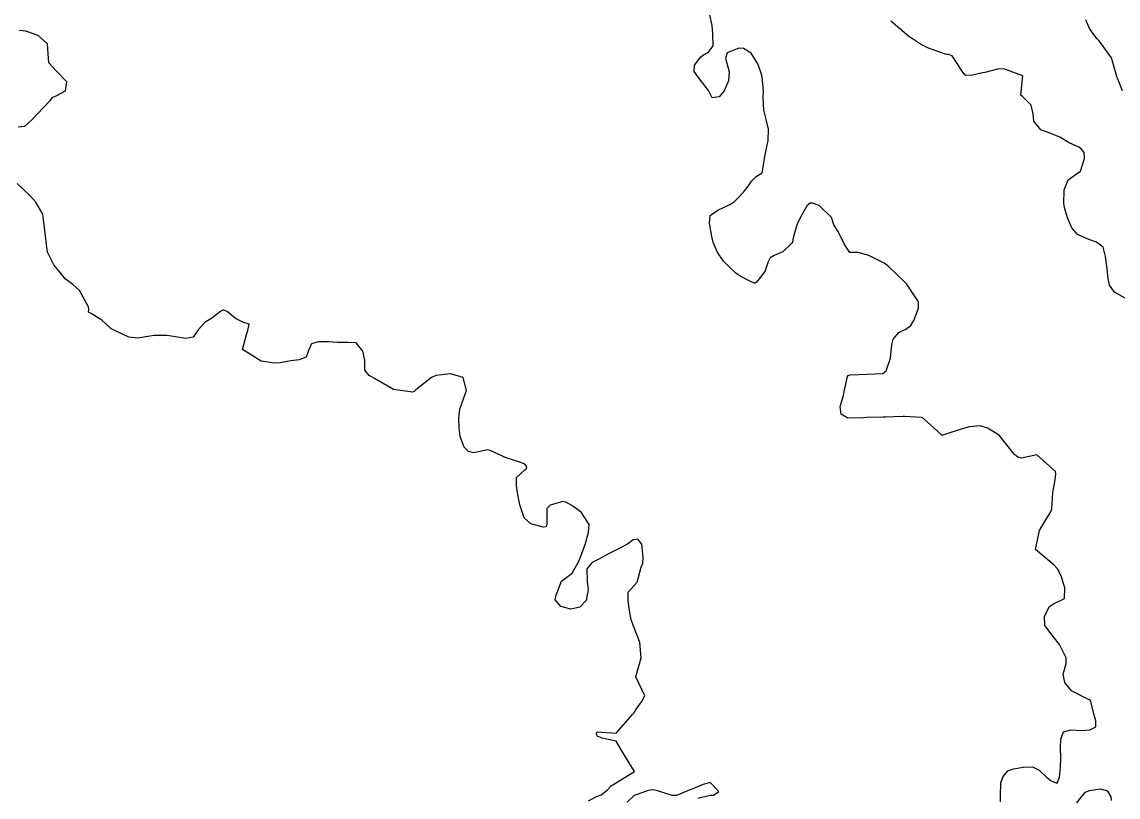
# Model space of a CAD drawing. Header units: metres. Extents: x 318500 to 325275, y 7408834 to 7428799.
# Drawn here: x 322286.1 to 322401.9, y 7417598.2 to 7417680.1 of the extents above; entities that cross this region are included whole.
import ezdxf

# ---------------------------------------------------------------- set-up
doc = ezdxf.new("R2010")
doc.units = ezdxf.units.M
doc.header["$MEASUREMENT"] = 0
for name, color, linetype in [('Curvas de Nivel 1m', 11, 'Continuous'), ('Curvas de Nivel 5m', 15, 'Continuous'), ('Vias Primárias', 230, 'Continuous')]:
    doc.layers.add(name, color=color, linetype=linetype)

msp = doc.modelspace()

# ---------------------------------------------------------------- linework, layer by layer
at = {"layer": 'Curvas de Nivel 1m', "flags": 128}
for points, elevation in [([(322389.48, 7417597.71), (322389.47, 7417598.39), (322389.52, 7417599.71), (322389.74, 7417600.39), (322390.26, 7417600.98), (322390.85, 7417601.19), (322391.86, 7417601.38), (322392.85, 7417601.39), (322393.56, 7417601.06), (322394.28, 7417600.33), (322394.83, 7417599.91), (322395.45, 7417599.69), (322395.7, 7417600.31), (322395.8, 7417601.36), (322395.83, 7417602.31), (322395.8, 7417603.39), (322395.83, 7417604.31), (322396.12, 7417605.09), (322396.91, 7417605.31), (322397.97, 7417605.22), (322398.91, 7417605.3), (322399.53, 7417605.64), (322399.54, 7417606.26), (322399.4, 7417606.74), (322399.02, 7417608.27), (322398.94, 7417608.44), (322398.68, 7417608.54), (322396.96, 7417609.41), (322396.25, 7417610.31), (322396.1, 7417611.19), (322396.42, 7417612.31), (322396.39, 7417612.92), (322395.69, 7417614.31), (322395.03, 7417615.16), (322394.16, 7417616.33), (322394.1, 7417617.3), (322394.64, 7417618.33), (322395.08, 7417618.6), (322396.22, 7417619.18), (322396.28, 7417620.31), (322395.86, 7417621.57), (322395.5, 7417622.32), (322395.14, 7417622.7), (322393.16, 7417624.35), (322393.6, 7417626.35), (322394.17, 7417627.37), (322394.8, 7417628.33), (322394.9, 7417628.65), (322395, 7417630.33), (322395.03, 7417630.55), (322395.25, 7417631.7), (322395.32, 7417632.33), (322395.26, 7417632.58), (322393.29, 7417634.35), (322391.67, 7417633.99), (322391.29, 7417634.1), (322390.95, 7417634.39), (322389.32, 7417636.41), (322388.08, 7417637.17), (322387.33, 7417637.42), (322386.2, 7417637.32), (322385.33, 7417637.05), (322383.58, 7417636.49), (322383.39, 7417636.41), (322383.32, 7417636.4), (322383.21, 7417636.49), (322381.34, 7417638.18), (322381.12, 7417638.29), (322379.34, 7417638.4), (322379.2, 7417638.4), (322377.34, 7417638.31), (322377.08, 7417638.32), (322375.34, 7417638.3), (322374.99, 7417638.25), (322373.34, 7417638.21), (322372.63, 7417638.63), (322372.54, 7417639.44), (322372.88, 7417640.62), (322372.98, 7417641.02), (322373.31, 7417642.62), (322373.4, 7417642.73), (322373.58, 7417642.79), (322375.4, 7417642.86), (322377.03, 7417642.94), (322377.41, 7417643.23), (322377.86, 7417644.56), (322378.01, 7417645.99), (322378.14, 7417646.56), (322378.75, 7417647.26), (322379.47, 7417647.61), (322380.01, 7417647.99), (322380.31, 7417648.53), (322380.81, 7417649.84), (322380.8, 7417650.52), (322379.53, 7417652.41), (322379.42, 7417652.54), (322377.56, 7417654.3), (322377.19, 7417654.57), (322375.56, 7417655.41), (322374.45, 7417655.72), (322373.57, 7417655.73), (322372.95, 7417656.63), (322372.32, 7417657.92), (322371.87, 7417658.65), (322371.8, 7417658.83), (322371.62, 7417659.41), (322370.33, 7417660.66), (322369.63, 7417660.93), (322369.37, 7417660.94), (322369.06, 7417660.68), (322368.36, 7417659.43), (322368, 7417658.69), (322367.9, 7417658.4), (322367.59, 7417657.25), (322367.49, 7417656.79), (322367.45, 7417656.7), (322366.5, 7417655.78), (322365.56, 7417655.4), (322365.15, 7417655.14), (322364.93, 7417654.74), (322364.57, 7417653.71), (322363.83, 7417652.75), (322363.69, 7417652.58), (322363.53, 7417652.44), (322362.87, 7417652.76), (322361.99, 7417653.23), (322361.54, 7417653.53), (322360.89, 7417654.13), (322360.23, 7417654.8), (322359.56, 7417655.78), (322359.14, 7417656.81), (322358.99, 7417657.42), (322358.74, 7417658.82), (322358.82, 7417659.62), (322359.62, 7417660.19), (322360.9, 7417660.79), (322361.34, 7417661.08), (322361.64, 7417661.34), (322362.33, 7417662.09), (322362.87, 7417662.76), (322363.19, 7417663.23), (322363.68, 7417663.75), (322364.31, 7417664.12), (322364.41, 7417664.74), (322364.59, 7417665.85), (322364.76, 7417666.74), (322364.93, 7417667.53), (322364.99, 7417668.74), (322364.74, 7417669.76), (322364.47, 7417670.74), (322364.41, 7417672.12), (322364.46, 7417672.74), (322364.31, 7417674.25), (322364.15, 7417674.75), (322363.83, 7417675.64), (322363.16, 7417676.76), (322362.35, 7417677.26), (322361.85, 7417677.28), (322360.62, 7417676.8), (322360.42, 7417676.23), (322360.81, 7417674.8), (322360.76, 7417673.84), (322360.3, 7417672.8), (322359.78, 7417672.14), (322359.01, 7417672.04), (322358.63, 7417672.82), (322357.81, 7417673.92), (322357.11, 7417674.84), (322357.16, 7417675.51), (322357.84, 7417676.38), (322358.1, 7417676.57), (322358.59, 7417676.82), (322359.13, 7417677.54), (322359.08, 7417678.82), (322359.02, 7417679.68), (322358.77, 7417680.82)], 724), ([(322402.35, 7417672.78), (322401.82, 7417674.11), (322401.77, 7417674.25), (322401.76, 7417674.31), (322401.19, 7417676.26), (322399.88, 7417678.05), (322399.66, 7417678.27), (322398.91, 7417679.3), (322398.48, 7417680.29)], 726), ([(322285.73, 7417669), (322286.45, 7417669.06), (322287.22, 7417669.77), (322287.75, 7417670.33), (322289.11, 7417671.75), (322289.41, 7417672.1), (322289.77, 7417672.27), (322290.73, 7417672.77), (322290.9, 7417673.72), (322289.81, 7417674.85), (322288.99, 7417675.75), (322288.9, 7417676.68), (322288.86, 7417677.75), (322287.85, 7417678.63), (322286.57, 7417679.07), (322285.86, 7417679.16)], 723), ([(322345.97, 7417597.8), (322346.8, 7417598.26), (322347.31, 7417598.45), (322347.94, 7417598.95), (322348.37, 7417599.39), (322348.82, 7417599.69), (322350.83, 7417600.91), (322349.61, 7417602.93), (322348.88, 7417604.12), (322347.42, 7417604.42), (322346.89, 7417604.65), (322346.81, 7417604.96), (322346.89, 7417605.08), (322348.89, 7417604.94), (322350.63, 7417606.91), (322350.75, 7417607.07), (322350.92, 7417607.37), (322351.58, 7417608.25), (322351.91, 7417608.9), (322350.97, 7417610.91), (322351.53, 7417612.9), (322351.38, 7417614.54), (322351.25, 7417614.91), (322351.03, 7417615.43), (322350.47, 7417616.92), (322350.26, 7417618.12), (322350.15, 7417618.92), (322350.17, 7417619.84), (322351.1, 7417620.91), (322351.54, 7417622.49), (322351.7, 7417622.9), (322351.75, 7417623.52), (322351.61, 7417624.9), (322351.16, 7417625.44), (322350.7, 7417625.37), (322350.08, 7417624.93), (322349.14, 7417624.41), (322348.15, 7417623.94), (322347.13, 7417623.37), (322346.36, 7417622.97), (322345.78, 7417622.32), (322345.83, 7417620.98), (322345.93, 7417620.14), (322345.73, 7417618.98), (322345.06, 7417618.26), (322344.09, 7417618.04), (322343.06, 7417618.34), (322342.44, 7417619.03), (322342.57, 7417619.53), (322343.1, 7417621.02), (322344.26, 7417621.86), (322344.88, 7417622.99), (322345.14, 7417623.53), (322345.65, 7417624.98), (322345.96, 7417626.19), (322346.05, 7417626.98), (322345.2, 7417628.31), (322344.21, 7417629), (322343.56, 7417629.36), (322343.21, 7417629.43), (322342.91, 7417629.32), (322341.93, 7417629.03), (322341.56, 7417628.68), (322341.57, 7417627.04), (322341.48, 7417626.73), (322341.17, 7417626.7), (322339.87, 7417627.06), (322339.19, 7417627.68), (322338.71, 7417629.08), (322338.46, 7417630.32), (322338.35, 7417631.08), (322338.37, 7417631.96), (322339.26, 7417632.78), (322339.42, 7417632.9), (322339.44, 7417633.07), (322339.26, 7417633.36), (322338.83, 7417633.52), (322337.27, 7417634.02), (322335.59, 7417634.81), (322335.29, 7417634.87), (322333.86, 7417634.56), (322333.28, 7417634.7), (322332.85, 7417635.16), (322332.43, 7417636.3), (322332.31, 7417637.16), (322332.28, 7417638.22), (322332.39, 7417639.16), (322332.64, 7417639.87), (322333.1, 7417641.15), (322332.73, 7417642.51), (322331.39, 7417642.89), (322329.86, 7417642.72), (322329.38, 7417642.53), (322327.73, 7417641.22), (322327.55, 7417641.04), (322327.37, 7417640.95), (322325.37, 7417641.26), (322323.38, 7417642.4), (322322.82, 7417642.72), (322322.36, 7417643.3), (322322.36, 7417644.34), (322322.15, 7417645.3), (322321.43, 7417646.16), (322320.55, 7417646.21), (322319.43, 7417646.22), (322318.51, 7417646.28), (322317.43, 7417646.28), (322316.72, 7417646.08), (322316.41, 7417645.38), (322316.14, 7417644.65), (322315.4, 7417644.38), (322314.55, 7417644.26), (322313.4, 7417644.07), (322312.81, 7417644.02), (322311.4, 7417644.24), (322309.42, 7417645.47), (322309.85, 7417647.06), (322309.98, 7417647.46), (322310.15, 7417648.15), (322309.46, 7417648.37), (322308.71, 7417648.73), (322307.82, 7417649.49), (322307.47, 7417649.63), (322307.35, 7417649.63), (322307.1, 7417649.5), (322306.18, 7417648.79), (322305.46, 7417648.32), (322304.76, 7417647.53), (322304.22, 7417646.76), (322303.44, 7417646.62), (322302.15, 7417646.86), (322301.44, 7417646.94), (322300.1, 7417646.94), (322299.44, 7417646.86), (322298.38, 7417646.67), (322297.44, 7417646.79), (322295.58, 7417647.66), (322295.5, 7417647.71), (322295.45, 7417647.76), (322294.57, 7417648.56), (322293.47, 7417649.28), (322293.18, 7417649.4), (322293.22, 7417649.68), (322293.19, 7417649.97), (322292.21, 7417651.7), (322291.51, 7417652.35), (322290.72, 7417652.92), (322290.08, 7417653.73), (322289.83, 7417654.04), (322289.53, 7417654.4), (322288.86, 7417655.75), (322288.73, 7417656.58), (322288.59, 7417657.75), (322288.44, 7417658.9), (322288.35, 7417659.75), (322287.62, 7417661.03), (322286.94, 7417661.77), (322285.65, 7417663.01)], 723), ([(322357.51, 7417598.1), (322358.8, 7417598.42), (322359.18, 7417598.42), (322359.73, 7417598.79), (322358.82, 7417599.75), (322358.09, 7417599.54), (322356.81, 7417599.02), (322356.67, 7417598.97), (322356.36, 7417598.84), (322355.27, 7417598.39), (322354.8, 7417598.37), (322353.26, 7417598.88), (322352.81, 7417598.96), (322352.26, 7417598.89), (322351.2, 7417598.5), (322350.8, 7417598.36), (322350.04, 7417597.67)], 723), ([(322401.2, 7417597.84), (322401.15, 7417598.24), (322400.82, 7417598.84), (322400.03, 7417599.05), (322398.82, 7417598.87), (322398.39, 7417598.7), (322398.03, 7417598.28), (322397.5, 7417597.59)], 724)]:
    msp.add_lwpolyline(points, dxfattribs=dict(at, elevation=elevation))
at = {"layer": 'Curvas de Nivel 5m', "elevation": 725, "flags": 128}
msp.add_lwpolyline([(322403.12, 7417650.61), (322401.52, 7417651.52), (322400.97, 7417652.26), (322400.83, 7417652.96), (322400.69, 7417654.26), (322400.55, 7417655.28), (322400.32, 7417656.26), (322399.59, 7417656.81), (322398.78, 7417657.09), (322397.6, 7417657.62), (322396.99, 7417658.31), (322396.56, 7417659.38), (322396.27, 7417660.32), (322396.17, 7417660.85), (322396.2, 7417662.32), (322396.62, 7417663.37), (322397.69, 7417664.15), (322397.79, 7417664.2), (322397.92, 7417664.3), (322398.35, 7417665.65), (322398.29, 7417666.29), (322398.04, 7417666.61), (322397.73, 7417666.84), (322396.72, 7417667.3), (322395.74, 7417667.89), (322394.61, 7417668.34), (322393.74, 7417668.65), (322392.99, 7417669.59), (322392.93, 7417670.36), (322392.7, 7417671.28), (322391.8, 7417672.18), (322391.68, 7417672.26), (322391.63, 7417672.38), (322391.82, 7417674.38), (322389.83, 7417675.11), (322389.16, 7417675.08), (322387.82, 7417674.72), (322387.58, 7417674.68), (322386.53, 7417674.45), (322385.82, 7417674.4), (322385.71, 7417674.46), (322385.43, 7417674.86), (322384.35, 7417676.48), (322383.97, 7417676.61), (322383.85, 7417676.63), (322383.67, 7417676.67), (322381.86, 7417677.29), (322381.04, 7417677.7), (322379.87, 7417678.49), (322379.84, 7417678.51), (322379.8, 7417678.54), (322377.89, 7417680.15)], dxfattribs=at)
at = {"layer": 'Vias Primárias'}
for points in [[(323715.64, 7420145.55, 0), (323709.04, 7420132.94)], [(323831.09, 7420001.79, 0), (323833.84, 7420008.44, 0.220888)], [(322871.76, 7418055.65, 0.000002), (322880.94, 7418048.89, -0.018146)]]:
    msp.add_lwpolyline(points, format="xyb", dxfattribs=at)

doc.saveas('drawing.dxf')
